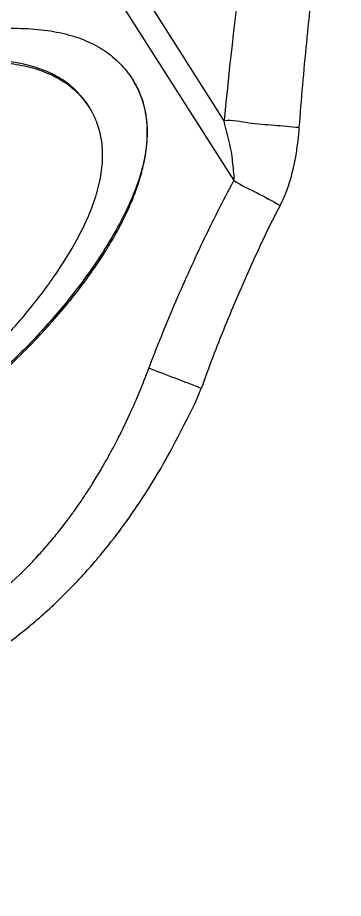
# Model space of a CAD drawing. Header units: millimetres. Extents: x 1145859089 to 1147511753, y -1047484727 to -1047247487.
# Drawn here: x 1145997064.2 to 1145997087.7, y -1047437856.5 to -1047437793 of the extents above; entities that cross this region are included whole.
import ezdxf
from ezdxf.xclip import XClip

# ---------------------------------------------------------------- set-up
doc = ezdxf.new("R2010")
doc.units = ezdxf.units.MM
doc.header["$LTSCALE"] = 100
doc.header["$MEASUREMENT"] = 0
doc.header["$XCLIPFRAME"] = 2
doc.layers.get('0').update_dxf_attribs({"linetype": 'CONTINUOUS'})
doc.layers.add('XREF', color=135, linetype='CONTINUOUS')
doc.layers.add('단지배치도$0$W240910', color=135, linetype='CONTINUOUS')

# ---------------------------------------------------------------- blocks, each defined once
blk = doc.blocks.new('단지배치도$0$zw$9902')
at = {"layer": '단지배치도$0$W240910', "linetype": 'ByBlock', "ltscale": 20}
for p, q in [((58926.314, -66415.632), (58938.931, -66435.465)), ((58938.245, -66431.151), (58928.173, -66415.32))]:
    blk.add_line(p, q, dxfattribs=at)
at = {"layer": '단지배치도$0$W240910'}
for radius in [11431.377, 11931.377]:
    blk.add_arc((57394.291, -57699.4), radius, 251.6277496, 321.4181311, dxfattribs=at)
at = {"layer": '단지배치도$0$W240910', "linetype": 'ByBlock', "ltscale": 20}
for centre, radius, start, end in [((59188.198, -66454.002), 250.996, 171.90933, 174.77644), ((58832.004, -66717.591), 286.884, 68.61914, 69.42752)]:
    blk.add_arc(centre, radius, start, end, dxfattribs=at)
for points, knots in [([(58944.854, -66419.416), (58944.583, -66421.446), (58944.154, -66425.522), (58943.777, -66429.603), (58943.632, -66431.648)], [0, 0, 0, 0, 6.14527, 12.29393, 12.29393, 12.29393, 12.29393]), ([(58877.796, -66462.36), (58877.542, -66461.963), (58877.115, -66461.111), (58876.751, -66459.707), (58876.673, -66458.194), (58876.874, -66456.578), (58877.35, -66454.858), (58878.098, -66453.032), (58879.117, -66451.099), (58880.547, -66448.834), (58882.423, -66446.306), (58884.789, -66443.606), (58887.463, -66440.977), (58890.444, -66438.421), (58893.732, -66435.936), (58897.266, -66433.563), (58900.915, -66431.367), (58904.562, -66429.44), (58908.143, -66427.822), (58911.657, -66426.513), (58915.106, -66425.514), (58918.189, -66424.887), (58920.844, -66424.551), (58923.024, -66424.448), (58924.993, -66424.545), (58926.751, -66424.843), (58928.3, -66425.347), (58929.637, -66426.059), (58930.756, -66426.984), (58931.348, -66427.732), (58931.601, -66428.13)], [0, 0, 0, 0, 1.413182, 2.834148, 4.322514, 5.930416, 7.699453, 9.660999, 11.838121, 14.247704, 17.689668, 21.269748, 25.009586, 28.928178, 33.042044, 37.365468, 41.694091, 45.811845, 49.732988, 53.474028, 57.053964, 60.494463, 62.90047, 65.074832, 67.034455, 68.802419, 70.41008, 71.898956, 73.321006, 74.735573, 74.735573, 74.735573, 74.735573]), ([(58928.478, -66430.117), (58928.248, -66429.756), (58927.715, -66429.077), (58926.708, -66428.236), (58925.507, -66427.584), (58924.118, -66427.12), (58922.544, -66426.84), (58920.783, -66426.741), (58918.834, -66426.822), (58916.47, -66427.109), (58913.735, -66427.654), (58910.683, -66428.525), (58908.659, -66429.271), (58907.64, -66429.686)], [0, 0, 0, 0, 1.282309, 2.568702, 3.911493, 5.356883, 6.942129, 8.695597, 10.638295, 12.785687, 15.832353, 18.996508, 22.297572, 22.297572, 22.297572, 22.297572]), ([(58907.72, -66429.808), (58908.739, -66429.393), (58910.763, -66428.647), (58913.814, -66427.776), (58916.549, -66427.232), (58918.913, -66426.945), (58920.863, -66426.864), (58922.624, -66426.963), (58924.199, -66427.243), (58925.587, -66427.707), (58926.788, -66428.359), (58927.757, -66429.169), (58928.266, -66429.803), (58928.477, -66430.118)], [0, 0, 0, 0, 3.300789, 6.464136, 9.509494, 11.658, 13.601515, 15.355484, 16.940899, 18.386121, 19.728421, 21.014056, 22.150701, 22.150701, 22.150701, 22.150701]), ([(58931.601, -66428.13), (58931.854, -66428.527), (58932.282, -66429.378), (58932.645, -66430.783), (58932.723, -66432.295), (58932.521, -66433.912), (58932.045, -66435.632), (58931.296, -66437.458), (58930.276, -66439.392), (58928.845, -66441.657), (58926.969, -66444.185), (58924.602, -66446.886), (58921.928, -66449.515), (58918.948, -66452.071), (58915.66, -66454.555), (58912.126, -66456.928), (58908.479, -66459.124), (58904.833, -66461.05), (58901.252, -66462.668), (58897.738, -66463.976), (58894.289, -66464.975), (58891.207, -66465.602), (58888.552, -66465.937), (58886.372, -66466.041), (58884.403, -66465.944), (58882.645, -66465.645), (58881.097, -66465.142), (58879.759, -66464.43), (58878.64, -66463.506), (58878.049, -66462.757), (58877.796, -66462.36)], [0, 0, 0, 0, 1.412766, 2.833461, 4.321746, 5.929778, 7.699157, 9.661244, 11.839094, 14.249578, 17.69248, 21.273155, 25.013227, 28.931683, 33.045041, 37.367585, 41.694975, 45.811725, 49.732095, 53.472597, 57.052228, 60.492655, 62.898636, 65.072954, 67.032507, 68.800365, 70.407871, 71.89653, 73.318297, 74.732515, 74.732515, 74.732515, 74.732515]), ([(58932.663, -66432.791), (58932.69, -66432.475), (58932.712, -66431.873), (58932.655, -66430.999), (58932.521, -66430.242), (58932.318, -66429.54), (58932.051, -66428.89), (58931.811, -66428.46), (58931.679, -66428.253)], [0, 0, 0, 0, 0.953069, 1.802824, 2.623022, 3.25525, 3.99025, 4.727581, 4.727581, 4.727581, 4.727581]), ([(58922.404, -66446.802), (58923.108, -66446.046), (58924.457, -66444.492), (58926.102, -66442.26), (58927.37, -66440.239), (58928.271, -66438.51), (58928.93, -66436.875), (58929.345, -66435.332), (58929.514, -66433.879), (58929.432, -66432.516), (58929.097, -66431.247), (58928.707, -66430.477), (58928.478, -66430.117)], [0, 0, 0, 0, 3.100301, 6.164201, 8.310829, 10.252524, 12.004801, 13.58875, 15.032856, 16.37454, 17.660197, 18.94232, 18.94232, 18.94232, 18.94232]), ([(58943.632, -66431.648), (58943.035, -66431.597), (58941.834, -66431.477), (58940.038, -66431.381), (58938.84, -66431.095), (58938.245, -66431.151)], [0, 0, 0, 0, 1.79903, 3.615786, 5.410591, 5.410591, 5.410591, 5.410591]), ([(58938.931, -66435.465), (58938.979, -66435.229), (58938.891, -66434.525), (58938.774, -66433.076), (58938.368, -66431.907), (58938.245, -66431.151)], [0, 0, 0, 0, 0.721034, 2.082598, 4.381648, 4.381648, 4.381648, 4.381648]), ([(58943.632, -66431.648), (58943.622, -66431.965), (58943.537, -66432.667), (58943.399, -66433.674), (58943.212, -66434.588), (58943.023, -66435.317), (58942.834, -66435.917), (58942.64, -66436.436), (58942.456, -66436.875), (58942.326, -66437.134), (58942.271, -66437.253)], [0, 0, 0, 0, 0.951483, 2.119322, 3.048945, 3.747839, 4.37771, 4.933771, 5.410808, 5.803451, 5.803451, 5.803451, 5.803451]), ([(58927.225, -66443.991), (58927.639, -66443.476), (58928.394, -66442.489), (58929.413, -66441.008), (58930.284, -66439.59), (58931.004, -66438.245), (58931.539, -66437.075), (58931.953, -66436.006), (58932.277, -66434.985), (58932.527, -66433.907), (58932.63, -66433.177), (58932.661, -66432.81), (58932.663, -66432.791)], [0, 0, 0, 0, 1.98155, 3.727184, 5.391213, 6.971594, 8.300123, 9.248236, 10.410077, 11.511639, 12.56265, 12.618115, 12.618115, 12.618115, 12.618115]), ([(58932.813, -66449.001), (58933.395, -66447.458), (58934.633, -66444.396), (58936.665, -66439.876), (58938.157, -66436.925), (58938.931, -66435.465)], [0, 0, 0, 0, 4.947838, 9.905098, 14.864046, 14.864046, 14.864046, 14.864046]), ([(58938.931, -66435.465), (58939.463, -66435.808), (58940.62, -66436.33), (58941.718, -66436.952), (58942.271, -66437.253)], [0, 0, 0, 0, 1.900403, 3.788591, 3.788591, 3.788591, 3.788591]), ([(58942.271, -66437.253), (58941.522, -66438.663), (58940.164, -66441.559), (58938.269, -66445.96), (58937.117, -66448.942), (58936.592, -66450.45)], [0, 0, 0, 0, 4.791232, 9.585991, 14.376695, 14.376695, 14.376695, 14.376695]), ([(58878.02, -66462.702), (58878.046, -66462.739), (58878.157, -66462.895), (58878.426, -66463.236), (58878.865, -66463.697), (58879.434, -66464.174), (58880.095, -66464.618), (58880.834, -66465.009), (58881.645, -66465.34), (58882.331, -66465.555), (58883.089, -66465.747), (58883.922, -66465.908), (58884.989, -66466.037), (58886.093, -66466.1), (58887.417, -66466.103), (58888.869, -66466.016), (58890.442, -66465.83), (58891.645, -66465.63), (58892.948, -66465.374), (58894.346, -66465.052), (58896.13, -66464.56), (58897.925, -66463.989), (58899.731, -66463.342), (58901.546, -66462.621), (58903.369, -66461.828), (58905.327, -66460.904), (58907.391, -66459.843), (58909.548, -66458.64), (58911.663, -66457.365), (58913.557, -66456.14), (58915.414, -66454.863), (58917.217, -66453.543), (58919.129, -66452.036), (58920.959, -66450.485), (58922.7, -66448.895), (58924.338, -66447.275), (58925.811, -66445.687), (58926.75, -66444.581), (58927.191, -66444.034), (58927.225, -66443.991)], [0, 0, 0, 0, 0.137339, 0.572509, 1.303412, 2.041427, 2.794842, 3.689275, 4.54292, 5.42016, 5.843515, 6.889188, 7.962288, 9.066248, 10.203431, 11.93457, 13.42487, 14.953303, 15.59288, 17.408174, 19.257214, 21.140606, 23.058591, 25.011212, 26.998409, 29.020094, 31.506542, 33.958541, 36.428155, 38.915654, 40.723187, 43.188235, 45.620606, 48.022979, 50.383888, 52.690194, 54.934814, 56.87878, 57.042162, 57.042162, 57.042162, 57.042162]), ([(58896.2, -66472.294), (58897.188, -66472.373), (58899.167, -66472.464), (58902.136, -66472.439), (58905.079, -66472.216), (58907.272, -66471.888), (58908.733, -66471.593), (58909.583, -66471.401), (58910.485, -66471.173), (58911.367, -66470.921), (58912.076, -66470.699), (58912.64, -66470.509), (58913.202, -66470.309), (58913.851, -66470.064), (58914.621, -66469.75), (58915.533, -66469.346), (58916.496, -66468.878), (58917.408, -66468.389), (58918.097, -66467.991), (58918.606, -66467.681), (58919.048, -66467.401), (58919.538, -66467.078), (58920.294, -66466.555), (58921.66, -66465.533), (58923.108, -66464.269), (58924.418, -66462.951), (58925.272, -66462.017), (58926.03, -66461.124), (58926.7, -66460.279), (58927.265, -66459.522), (58927.767, -66458.812), (58928.245, -66458.107), (58928.763, -66457.301), (58929.285, -66456.442), (58929.762, -66455.611), (58930.259, -66454.701), (58930.822, -66453.609), (58931.48, -66452.225), (58932.162, -66450.667), (58932.594, -66449.572), (58932.813, -66449.001)], [0, 0, 0, 0, 2.972308, 5.940877, 8.901705, 11.818447, 12.587247, 13.373265, 14.43024, 15.37964, 16.122682, 16.660142, 17.166141, 17.909976, 18.741607, 19.660745, 20.901374, 21.95333, 22.765542, 23.288653, 23.73983, 24.333963, 25.050906, 26.498161, 29.448916, 30.806994, 32.071979, 33.243608, 34.321472, 35.305093, 36.07715, 36.929226, 37.861586, 38.950552, 39.945245, 40.733721, 42.061928, 43.630184, 45.330349, 47.162667, 47.162667, 47.162667, 47.162667]), ([(58895.911, -66476.331), (58896.997, -66476.415), (58899.135, -66476.324), (58902.352, -66476.17), (58905.526, -66475.775), (58908.715, -66475.165), (58911.826, -66474.321), (58914.887, -66473.218), (58917.832, -66471.859), (58920.633, -66470.247), (58923.256, -66468.407), (58925.705, -66466.343), (58928.006, -66464.04), (58929.968, -66461.722), (58931.639, -66459.452), (58933.04, -66457.306), (58934.334, -66455.094), (58935.495, -66452.802), (58936.283, -66451.268), (58936.592, -66450.451)], [0, 0, 0, 0, 3.268622, 6.397637, 9.667075, 12.850977, 16.13086, 19.328305, 22.601473, 25.847972, 29.009985, 32.200779, 35.444395, 38.763751, 41.302653, 43.894769, 46.449524, 48.984567, 51.607261, 51.607261, 51.607261, 51.607261])]:
    blk.add_open_spline(points, degree=3, knots=knots, dxfattribs=at)
blk = doc.blocks.new('단지배치도')
blk.add_blockref('단지배치도$0$zw$9902', (141034.193, 142437.157))

msp = doc.modelspace()

# ---------------------------------------------------------------- block references
at = {"layer": 'XREF'}
ref = msp.add_blockref('단지배치도', (1145797106.633357, -1047513806.462535), dxfattribs=at)
XClip(ref).set_block_clipping_path([(72982.4064819524, 34919.7593965298), (360382.4067475507, 255319.7593436697)])

doc.saveas('drawing.dxf')
